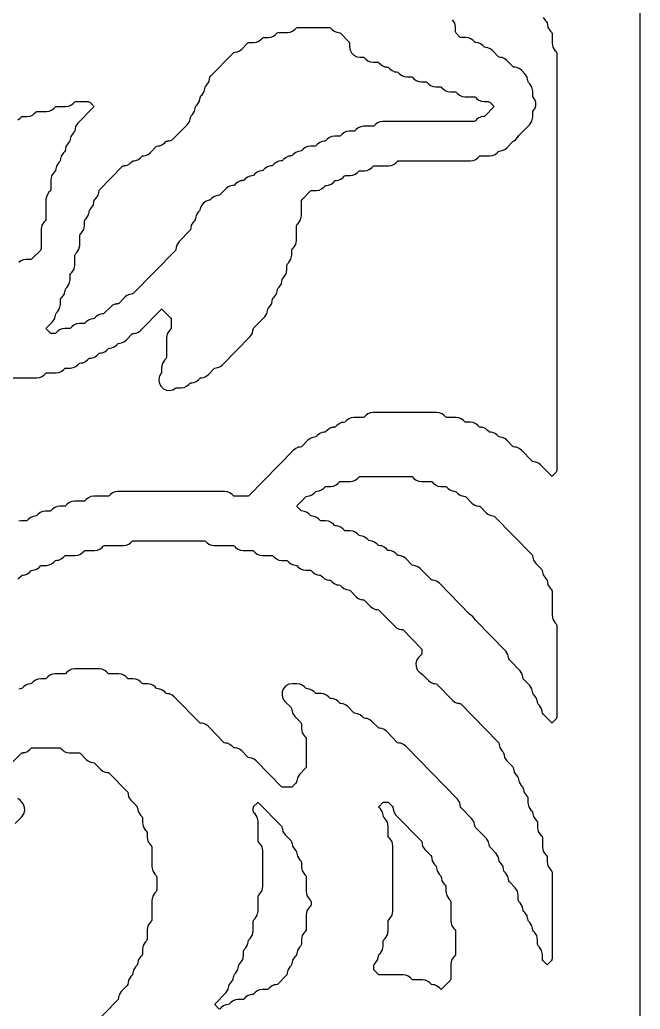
# Model space of a CAD drawing. Header units: millimetres. Extents: x 10 to 410, y 18 to 283.
# Drawn here: x 43.5 to 73.27, y 193.13 to 240.62 of the extents above; entities that cross this region are included whole.
import ezdxf

# ---------------------------------------------------------------- set-up
doc = ezdxf.new("R2010")
doc.units = ezdxf.units.MM
doc.layers.add('CUT', color=1, linetype='Continuous')

msp = doc.modelspace()

# ---------------------------------------------------------------- linework, layer by layer
at = {"layer": 'CUT'}
for points in [[(52.134, 157), (60.134, 157), (60.134, 160), (73.2679, 160), (73.2679, 280), (60.134, 280), (60.134, 283), (52.134, 283), (52.134, 280), (31.134, 280), (31.134, 283), (23.134, 283), (23.134, 280), (10, 280), (10, 160), (23.134, 160), (23.134, 157), (31.134, 157), (31.134, 160), (52.134, 160)], [(45.2061, 226.4161), (45.209, 226.4155), (45.2271, 226.508), (45.2522, 226.5463), (45.3073, 226.6027), (45.4126, 226.7635), (45.4495, 226.9521), (45.4495, 227.1735), (45.4583, 227.2184), (45.4834, 227.2567), (45.5385, 227.3131), (45.6439, 227.4738), (45.6686, 227.6), (45.6715, 227.5995), (45.6896, 227.692), (45.7147, 227.7303), (45.7698, 227.7867), (45.8751, 227.9474), (45.912, 228.136), (45.912, 228.3574), (45.9208, 228.4023), (45.9459, 228.4406), (46.001, 228.497), (46.1063, 228.6578), (46.1433, 228.8464), (46.1433, 229.3046), (46.1521, 229.3495), (46.1772, 229.3878), (46.2322, 229.4442), (46.3376, 229.6049), (46.3745, 229.7935), (46.3745, 230.2517), (46.3833, 230.2966), (46.4084, 230.3349), (46.4635, 230.3913), (46.5688, 230.552), (46.6058, 230.7406), (46.6058, 230.9621), (46.6146, 231.007), (46.6397, 231.0453), (46.6947, 231.1017), (46.8001, 231.2624), (46.8248, 231.3886), (46.8277, 231.3881), (46.8458, 231.4806), (46.8709, 231.5188), (46.926, 231.5752), (47.0313, 231.736), (47.0561, 231.8622), (47.0589, 231.8616), (47.0771, 231.9541), (47.1022, 231.9924), (47.1572, 232.0488), (47.2626, 232.2095), (47.2873, 232.3358), (47.2902, 232.3352), (47.3083, 232.4277), (47.3334, 232.466), (48.4325, 233.5914), (48.4575, 233.611), (48.522, 233.6196), (48.5218, 233.6213), (48.6077, 233.6328), (48.7298, 233.6842), (48.8341, 233.7659), (48.895, 233.8282), (48.92, 233.8478), (48.9845, 233.8564), (48.9843, 233.8581), (49.0702, 233.8696), (49.1923, 233.921), (49.2966, 234.0027), (49.3575, 234.065), (49.3825, 234.0846), (49.447, 234.0932), (49.4468, 234.0949), (49.5327, 234.1063), (49.6548, 234.1578), (49.7591, 234.2395), (50.0512, 234.5386), (50.0763, 234.5582), (50.1407, 234.5668), (50.1405, 234.5684), (50.2265, 234.5799), (50.3486, 234.6313), (50.4529, 234.713), (50.5137, 234.7754), (50.5387, 234.7949), (50.6032, 234.8036), (50.603, 234.8052), (50.6889, 234.8167), (50.811, 234.8681), (50.9153, 234.9498), (51.5509, 235.6006), (51.6563, 235.7613), (51.681, 235.8876), (51.6839, 235.887), (51.702, 235.9795), (51.7271, 236.0178), (51.7822, 236.0742), (51.8875, 236.2349), (51.9122, 236.3611), (51.9151, 236.3606), (51.9332, 236.4531), (51.9583, 236.4914), (52.0134, 236.5478), (52.1188, 236.7085), (52.1435, 236.8347), (52.1464, 236.8341), (52.1645, 236.9266), (52.1896, 236.9649), (52.2447, 237.0213), (52.35, 237.1821), (52.3747, 237.3083), (52.3776, 237.3077), (52.3957, 237.4002), (52.4208, 237.4385), (52.4759, 237.4949), (52.5813, 237.6556), (52.606, 237.7819), (52.6089, 237.7813), (52.627, 237.8738), (52.6521, 237.9121), (53.7512, 239.0375), (53.7762, 239.0571), (53.8407, 239.0657), (53.8404, 239.0674), (53.9264, 239.0789), (54.0485, 239.1303), (54.1528, 239.212), (54.4449, 239.5111), (54.4699, 239.5307), (54.5014, 239.5349), (54.7201, 239.5349), (54.8514, 239.5524), (54.9735, 239.6039), (55.0778, 239.6855), (55.1387, 239.7479), (55.1637, 239.7675), (55.1952, 239.7717), (55.4138, 239.7717), (55.5451, 239.7892), (55.6672, 239.8406), (55.7715, 239.9223), (55.8324, 239.9847), (55.8574, 240.0042), (55.8889, 240.0085), (56.3388, 240.0085), (56.4701, 240.026), (56.5922, 240.0774), (56.6965, 240.1591), (56.7574, 240.2214), (56.7824, 240.241), (56.8139, 240.2452), (58.3661, 240.2452), (58.3976, 240.241), (58.4226, 240.2214), (58.4835, 240.1591), (58.5878, 240.0774), (58.7099, 240.026), (58.7958, 240.0145), (58.7956, 240.0129), (58.8601, 240.0042), (58.8851, 239.9847), (59.2905, 239.5696), (59.3155, 239.5313), (59.3243, 239.4864), (59.3243, 239.3245), (59.3488, 239.17), (59.4198, 239.0306), (59.5305, 238.92), (59.6698, 238.849), (59.8243, 238.8245), (59.9848, 238.8245), (60.0163, 238.8203), (60.0413, 238.8007), (60.1022, 238.7384), (60.2065, 238.6567), (60.3286, 238.6053), (60.4599, 238.5877), (60.6786, 238.5877), (60.7101, 238.5835), (60.7351, 238.5639), (60.7959, 238.5016), (60.9002, 238.4199), (61.0223, 238.3685), (61.1083, 238.357), (61.1081, 238.3554), (61.1725, 238.3467), (61.1976, 238.3272), (61.2584, 238.2648), (61.3627, 238.1831), (61.4848, 238.1317), (61.5708, 238.1202), (61.5706, 238.1186), (61.635, 238.11), (61.6601, 238.0904), (61.7209, 238.028), (61.8252, 237.9464), (61.9473, 237.8949), (62.0786, 237.8774), (62.2973, 237.8774), (62.3288, 237.8732), (62.3538, 237.8536), (62.4147, 237.7912), (62.519, 237.7096), (62.6411, 237.6581), (62.7724, 237.6406), (62.991, 237.6406), (63.0225, 237.6364), (63.0475, 237.6168), (63.1084, 237.5545), (63.2127, 237.4728), (63.3348, 237.4214), (63.4661, 237.4038), (63.6848, 237.4038), (63.7163, 237.3996), (63.7413, 237.38), (63.8021, 237.3177), (63.9064, 237.236), (64.0285, 237.1846), (64.1599, 237.167), (64.3785, 237.167), (64.41, 237.1628), (64.435, 237.1432), (64.4959, 237.0809), (64.6002, 236.9992), (64.7223, 236.9478), (64.8536, 236.9302), (65.3035, 236.9302), (65.335, 236.926), (65.36, 236.9064), (65.4209, 236.8441), (65.5252, 236.7624), (65.6473, 236.711), (65.7786, 236.6934), (65.9972, 236.6934), (66.0287, 236.6892), (66.0537, 236.6696), (66.2347, 236.4844), (66.2544, 236.4567), (66.2347, 236.4289), (65.8225, 236.0069), (65.7975, 235.9873), (65.733, 235.9787), (65.7332, 235.977), (65.6473, 235.9655), (65.5252, 235.9141), (65.4209, 235.8324), (65.36, 235.7701), (65.335, 235.7505), (65.3035, 235.7463), (60.9224, 235.7463), (60.7911, 235.7287), (60.669, 235.6773), (60.5647, 235.5956), (60.5038, 235.5333), (60.4788, 235.5137), (60.4473, 235.5095), (59.9974, 235.5095), (59.8661, 235.492), (59.744, 235.4405), (59.6397, 235.3589), (59.5788, 235.2965), (59.5538, 235.2769), (59.5223, 235.2727), (59.3037, 235.2727), (59.1724, 235.2552), (59.0503, 235.2038), (58.946, 235.1221), (58.8851, 235.0597), (58.8601, 235.0402), (58.8286, 235.0359), (58.6099, 235.0359), (58.4786, 235.0184), (58.3565, 234.967), (58.2522, 234.8853), (58.1914, 234.823), (58.1663, 234.8034), (58.1019, 234.7947), (58.1021, 234.7931), (58.0161, 234.7816), (57.894, 234.7302), (57.7897, 234.6485), (57.7289, 234.5862), (57.7038, 234.5666), (57.6723, 234.5624), (57.4537, 234.5624), (57.3224, 234.5448), (57.2003, 234.4934), (57.096, 234.4117), (57.0351, 234.3494), (57.0101, 234.3298), (56.9456, 234.3212), (56.9459, 234.3195), (56.8599, 234.308), (56.7378, 234.2566), (56.6335, 234.1749), (56.5726, 234.1126), (56.5476, 234.093), (56.4831, 234.0844), (56.4834, 234.0827), (56.3974, 234.0712), (56.2753, 234.0198), (56.171, 233.9381), (56.1101, 233.8758), (56.0851, 233.8562), (56.0206, 233.8476), (56.0209, 233.8459), (55.9349, 233.8345), (55.8128, 233.783), (55.7085, 233.7014), (55.6476, 233.639), (55.6226, 233.6194), (55.5582, 233.6108), (55.5584, 233.6092), (55.4724, 233.5977), (55.3503, 233.5462), (55.246, 233.4646), (55.1851, 233.4022), (55.1601, 233.3826), (55.0957, 233.374), (55.0959, 233.3724), (55.0099, 233.3609), (54.8878, 233.3095), (54.7835, 233.2278), (54.7227, 233.1654), (54.6976, 233.1459), (54.6332, 233.1372), (54.6334, 233.1356), (54.5474, 233.1241), (54.4253, 233.0727), (54.321, 232.991), (54.2602, 232.9287), (54.2351, 232.9091), (54.1707, 232.9005), (54.1709, 232.8988), (54.0849, 232.8873), (53.9628, 232.8359), (53.8585, 232.7542), (53.7977, 232.6919), (53.7727, 232.6723), (53.7082, 232.6637), (53.7084, 232.662), (53.6224, 232.6505), (53.5004, 232.5991), (53.396, 232.5174), (53.1039, 232.2183), (53.0789, 232.1987), (53.0144, 232.1901), (53.0147, 232.1884), (52.9287, 232.177), (52.8066, 232.1255), (52.7023, 232.0438), (52.6414, 231.9815), (52.6164, 231.9619), (52.5851, 231.9577), (52.4366, 231.9137), (52.3087, 231.8262), (52.2137, 231.7038), (52.1607, 231.5582), (52.1469, 231.4877), (52.1218, 231.4494), (52.0667, 231.3931), (51.9614, 231.2323), (51.9367, 231.1061), (51.9338, 231.1067), (51.9157, 231.0142), (51.8906, 230.9759), (51.8355, 230.9195), (51.7301, 230.7587), (51.7054, 230.6325), (51.7025, 230.6331), (51.6844, 230.5406), (51.6593, 230.5023), (51.1418, 229.9723), (51.0364, 229.8116), (51.0117, 229.6854), (51.0088, 229.6859), (50.9907, 229.5934), (50.9656, 229.5552), (48.9415, 227.4826), (48.9165, 227.463), (48.852, 227.4544), (48.8522, 227.4527), (48.7663, 227.4412), (48.6442, 227.3898), (48.5399, 227.3081), (48.2477, 227.009), (48.2227, 226.9894), (48.1583, 226.9808), (48.1585, 226.9791), (48.0725, 226.9676), (47.9504, 226.9162), (47.8461, 226.8345), (47.554, 226.5354), (47.529, 226.5158), (47.4645, 226.5072), (47.4647, 226.5056), (47.3788, 226.4941), (47.2567, 226.4427), (47.1524, 226.361), (47.0915, 226.2986), (47.0665, 226.2791), (47.002, 226.2704), (47.0023, 226.2688), (46.9163, 226.2573), (46.7942, 226.2059), (46.6899, 226.1242), (46.629, 226.0619), (46.604, 226.0423), (46.5725, 226.0381), (46.3539, 226.0381), (46.2226, 226.0205), (46.1005, 225.9691), (45.9962, 225.8874), (45.9353, 225.8251), (45.9103, 225.8055), (45.8788, 225.8013), (45.6601, 225.8013), (45.5288, 225.7837), (45.4067, 225.7323), (45.3024, 225.6506), (45.2415, 225.5883), (45.2165, 225.5687), (45.185, 225.5645), (45.0203, 225.5645), (44.9888, 225.5687), (44.9638, 225.5883), (44.7829, 225.7735), (44.7631, 225.8013), (44.7829, 225.829), (45.076, 226.1291), (45.1814, 226.2899)], [(57.3094, 217.7549), (57.3091, 217.7566), (57.3951, 217.7681), (57.5172, 217.8195), (57.6215, 217.9012), (57.6824, 217.9635), (57.7074, 217.9831), (57.7719, 217.9917), (57.7716, 217.9934), (57.8576, 218.0049), (57.9797, 218.0563), (58.084, 218.138), (58.1449, 218.2003), (58.1699, 218.2199), (58.2014, 218.2241), (58.42, 218.2241), (58.5513, 218.2417), (58.6734, 218.2931), (58.7777, 218.3748), (58.8386, 218.4371), (58.8636, 218.4567), (58.8951, 218.4609), (59.345, 218.4609), (59.4763, 218.4784), (59.5984, 218.5299), (59.7027, 218.6115), (59.7636, 218.6739), (59.7886, 218.6935), (59.8201, 218.6977), (62.2973, 218.6977), (62.3288, 218.6935), (62.3538, 218.6739), (62.4147, 218.6115), (62.519, 218.5299), (62.6411, 218.4784), (62.7724, 218.4609), (63.2223, 218.4609), (63.2538, 218.4567), (63.2788, 218.4371), (63.3397, 218.3748), (63.444, 218.2931), (63.5661, 218.2417), (63.6974, 218.2241), (63.916, 218.2241), (63.9475, 218.2199), (63.9725, 218.2003), (64.0334, 218.138), (64.1377, 218.0563), (64.2598, 218.0049), (64.3457, 217.9934), (64.3455, 217.9917), (64.41, 217.9831), (64.435, 217.9635), (64.4959, 217.9012), (64.6002, 217.8195), (64.7223, 217.7681), (64.8082, 217.7566), (64.808, 217.7549), (64.8725, 217.7463), (64.8975, 217.7267), (65.1896, 217.4276), (65.2939, 217.3459), (65.416, 217.2945), (65.502, 217.283), (65.5018, 217.2814), (65.5662, 217.2727), (65.5912, 217.2532), (65.8834, 216.954), (65.9877, 216.8724), (66.1098, 216.8209), (66.1957, 216.8094), (66.1955, 216.8078), (66.26, 216.7992), (66.285, 216.7796), (68.0778, 214.9438), (68.1029, 214.9055), (68.121, 214.813), (68.1239, 214.8136), (68.1487, 214.6873), (68.254, 214.5266), (68.5403, 214.2334), (68.5654, 214.1951), (68.5835, 214.1026), (68.5864, 214.1032), (68.6111, 213.977), (68.7165, 213.8162), (68.7716, 213.7599), (68.7967, 213.7216), (68.8148, 213.6291), (68.8177, 213.6296), (68.8424, 213.5034), (68.9477, 213.3427), (69.0028, 213.2863), (69.0279, 213.248), (69.0367, 213.2031), (69.0367, 212.0345), (69.0736, 211.8459), (69.179, 211.6852), (69.2341, 211.6288), (69.2592, 211.5905), (69.2679, 211.5456), (69.2679, 207.1436), (69.2592, 207.0987), (69.2341, 207.0604), (69.0646, 206.8869), (69.0367, 206.8662), (69.0088, 206.8869), (68.6081, 207.2972), (68.583, 207.3355), (68.5649, 207.428), (68.562, 207.4275), (68.5373, 207.5537), (68.4319, 207.7144), (68.3768, 207.7708), (68.3518, 207.8091), (68.3336, 207.9016), (68.3307, 207.901), (68.306, 208.0272), (68.2007, 208.188), (68.1456, 208.2444), (68.1205, 208.2827), (68.1024, 208.3752), (68.0995, 208.3746), (68.0748, 208.5008), (67.9694, 208.6616), (67.6831, 208.9547), (67.658, 208.993), (67.6399, 209.0855), (67.637, 209.085), (67.6123, 209.2112), (67.5069, 209.3719), (66.9894, 209.9019), (66.9643, 209.9402), (66.9462, 210.0327), (66.9433, 210.0321), (66.9185, 210.1583), (66.8132, 210.3191), (65.3706, 211.7962), (65.3052, 211.896), (65.2071, 212.0061), (65.1364, 212.0491), (65.0823, 212.0915), (63.6339, 213.5745), (63.5296, 213.6562), (63.4075, 213.7076), (63.3216, 213.7191), (63.3218, 213.7208), (63.2573, 213.7294), (63.2323, 213.749), (62.7089, 214.2849), (62.6046, 214.3665), (62.4825, 214.418), (62.3966, 214.4295), (62.3968, 214.4311), (62.3323, 214.4397), (62.3073, 214.4593), (62.0152, 214.7584), (61.9109, 214.8401), (61.7888, 214.8915), (61.7028, 214.903), (61.7031, 214.9047), (61.6386, 214.9133), (61.6136, 214.9329), (61.5527, 214.9952), (61.4484, 215.0769), (61.3263, 215.1283), (61.2403, 215.1398), (61.2406, 215.1415), (61.1761, 215.1501), (61.1511, 215.1697), (61.0902, 215.232), (60.9859, 215.3137), (60.8638, 215.3651), (60.7778, 215.3766), (60.7781, 215.3783), (60.7136, 215.3869), (60.6886, 215.4065), (60.6277, 215.4688), (60.5234, 215.5505), (60.4013, 215.6019), (60.3153, 215.6134), (60.3156, 215.615), (60.2511, 215.6237), (60.2261, 215.6433), (60.1652, 215.7056), (60.0609, 215.7873), (59.9388, 215.8387), (59.8529, 215.8502), (59.8531, 215.8518), (59.7886, 215.8604), (59.7636, 215.88), (59.7027, 215.9424), (59.5984, 216.024), (59.4763, 216.0755), (59.345, 216.093), (59.1264, 216.093), (59.0949, 216.0972), (59.0699, 216.1168), (59.009, 216.1792), (58.9047, 216.2608), (58.7826, 216.3123), (58.6966, 216.3237), (58.6968, 216.3254), (58.6324, 216.334), (58.6074, 216.3536), (58.5465, 216.4159), (58.4422, 216.4976), (58.3201, 216.549), (58.1888, 216.5666), (57.9701, 216.5666), (57.9386, 216.5708), (57.9136, 216.5904), (57.8527, 216.6527), (57.7484, 216.7344), (57.6263, 216.7858), (57.5404, 216.7973), (57.5406, 216.799), (57.4761, 216.8076), (57.4511, 216.8272), (57.3903, 216.8895), (57.286, 216.9712), (57.1639, 217.0226), (57.0779, 217.0341), (57.0781, 217.0358), (57.0136, 217.0444), (56.9886, 217.064), (56.8077, 217.2492), (56.788, 217.277), (56.8077, 217.3047), (57.2199, 217.7267), (57.2449, 217.7463)], [(53.531, 194.2131), (53.5339, 194.2126), (53.552, 194.3051), (53.5771, 194.3434), (53.6321, 194.3998), (53.7375, 194.5605), (53.7622, 194.6867), (53.7651, 194.6861), (53.7832, 194.7787), (53.8083, 194.8169), (53.8634, 194.8733), (53.9687, 195.0341), (53.9935, 195.1603), (53.9963, 195.1597), (54.0145, 195.2522), (54.0396, 195.2905), (54.0946, 195.3469), (54.2, 195.5076), (54.2369, 195.6962), (54.2369, 195.9177), (54.2457, 195.9626), (54.2708, 196.0009), (54.3259, 196.0573), (54.4312, 196.218), (54.4559, 196.3442), (54.4588, 196.3437), (54.477, 196.4362), (54.502, 196.4744), (54.5571, 196.5308), (54.6625, 196.6916), (54.6994, 196.8802), (54.6994, 197.3384), (54.7082, 197.3833), (54.7333, 197.4216), (54.7884, 197.478), (54.8937, 197.6387), (54.9307, 197.8273), (54.9307, 198.5223), (54.9395, 198.5672), (54.9645, 198.6055), (55.0196, 198.6619), (55.125, 198.8227), (55.1619, 199.0113), (55.1619, 200.735), (55.125, 200.9236), (55.0196, 201.0844), (54.9645, 201.1408), (54.9395, 201.1791), (54.9307, 201.224), (54.9307, 202.1558), (54.8937, 202.3444), (54.7884, 202.5051), (54.7333, 202.5615), (54.7082, 202.5998), (54.6994, 202.6447), (54.6994, 202.7845), (54.7082, 202.8294), (54.7333, 202.8677), (54.9027, 203.0412), (54.9307, 203.0619), (54.9586, 203.0412), (56.053, 201.9205), (56.0781, 201.8823), (56.0962, 201.7897), (56.0991, 201.7903), (56.1238, 201.6641), (56.2292, 201.5034), (56.5155, 201.2102), (56.5406, 201.1719), (56.5587, 201.0794), (56.5616, 201.0799), (56.5863, 200.9537), (56.6917, 200.793), (56.7467, 200.7366), (56.7718, 200.6983), (56.79, 200.6058), (56.7928, 200.6064), (56.8176, 200.4802), (56.9229, 200.3194), (56.978, 200.263), (57.0031, 200.2247), (57.0119, 200.1798), (57.0119, 199.9584), (57.0488, 199.7698), (57.1542, 199.6091), (57.2092, 199.5527), (57.2343, 199.5144), (57.2431, 199.4695), (57.2431, 198.7745), (57.2801, 198.5859), (57.3854, 198.4251), (57.4405, 198.3687), (57.4656, 198.3305), (57.4744, 198.2855), (57.4744, 198.1458), (57.4656, 198.1008), (57.4405, 198.0626), (57.3854, 198.0062), (57.2801, 197.8454), (57.2431, 197.6568), (57.2431, 196.9618), (57.2343, 196.9169), (57.2092, 196.8786), (57.1542, 196.8222), (57.0488, 196.6615), (57.0119, 196.4729), (57.0119, 196.2515), (57.0031, 196.2065), (56.978, 196.1683), (56.9229, 196.1119), (56.8176, 195.9511), (56.7928, 195.8249), (56.79, 195.8255), (56.7718, 195.733), (56.7467, 195.6947), (56.6917, 195.6383), (56.5863, 195.4776), (56.5616, 195.3513), (56.5587, 195.3519), (56.5406, 195.2594), (56.5155, 195.2211), (56.4604, 195.1647), (56.3551, 195.004), (56.3304, 194.8778), (56.3275, 194.8783), (56.3093, 194.7858), (56.2843, 194.7475), (55.8789, 194.3325), (55.8539, 194.3129), (55.7894, 194.3043), (55.7896, 194.3026), (55.7037, 194.2911), (55.5816, 194.2397), (55.4773, 194.158), (55.4164, 194.0957), (55.3914, 194.0761), (55.3599, 194.0719), (55.1412, 194.0719), (55.0099, 194.0543), (54.8878, 194.0029), (54.7835, 193.9212), (54.7227, 193.8589), (54.6976, 193.8393), (54.6332, 193.8307), (54.6334, 193.829), (54.5474, 193.8175), (54.4253, 193.7661), (54.321, 193.6844), (54.2602, 193.6221), (54.2351, 193.6025), (54.2036, 193.5983), (53.985, 193.5983), (53.8537, 193.5808), (53.7316, 193.5293), (53.6273, 193.4477), (53.5664, 193.3853), (53.5414, 193.3657), (53.4769, 193.3571), (53.4772, 193.3555), (53.3912, 193.344), (53.2691, 193.2925), (53.1648, 193.2109), (53.1086, 193.1533), (53.0807, 193.1326), (53.0528, 193.1533), (52.8765, 193.3338), (52.8568, 193.3615), (52.8765, 193.3892), (53.4009, 193.9262), (53.5062, 194.0869)], [(60.8008, 195.8205), (60.9061, 195.9812), (60.9431, 196.1698), (60.9431, 196.3912), (60.9519, 196.4362), (60.977, 196.4744), (61.032, 196.5308), (61.1374, 196.6916), (61.1743, 196.8802), (61.1743, 197.3384), (61.1831, 197.3833), (61.2082, 197.4216), (61.2633, 197.478), (61.3686, 197.6387), (61.4056, 197.8273), (61.4056, 200.9718), (61.3686, 201.1604), (61.2633, 201.3212), (61.2082, 201.3776), (61.1831, 201.4158), (61.1743, 201.4608), (61.1743, 201.919), (61.1374, 202.1076), (61.032, 202.2683), (60.977, 202.3247), (60.9519, 202.363), (60.9337, 202.4555), (60.9309, 202.4549), (60.9061, 202.5812), (60.8008, 202.7419), (60.7389, 202.8053), (60.7192, 202.833), (60.7389, 202.8607), (60.9198, 203.046), (60.9448, 203.0656), (60.9763, 203.0698), (61.141, 203.0698), (61.1725, 203.0656), (61.1976, 203.046), (61.3717, 202.8677), (61.3968, 202.8294), (61.4149, 202.7369), (61.4178, 202.7375), (61.4425, 202.6112), (61.5478, 202.4505), (62.7592, 201.2102), (62.7842, 201.1719), (62.8024, 201.0794), (62.8053, 201.0799), (62.83, 200.9537), (62.9353, 200.793), (63.2217, 200.4998), (63.2467, 200.4615), (63.2649, 200.369), (63.2678, 200.3696), (63.2925, 200.2434), (63.3978, 200.0826), (63.4529, 200.0262), (63.478, 199.988), (63.4961, 199.8954), (63.499, 199.896), (63.5237, 199.7698), (63.6291, 199.6091), (63.6841, 199.5527), (63.7092, 199.5144), (63.7274, 199.4219), (63.7302, 199.4224), (63.755, 199.2962), (63.8603, 199.1355), (63.9154, 199.0791), (63.9405, 199.0408), (63.9493, 198.9959), (63.9493, 198.7745), (63.9862, 198.5859), (64.0916, 198.4251), (64.1466, 198.3687), (64.1717, 198.3305), (64.1805, 198.2855), (64.1805, 197.3538), (64.2175, 197.1651), (64.3228, 197.0044), (64.3779, 196.948), (64.403, 196.9097), (64.4118, 196.8648), (64.4118, 195.7779), (64.403, 195.733), (64.3779, 195.6947), (64.3228, 195.6383), (64.2175, 195.4776), (64.1805, 195.289), (64.1805, 194.594), (64.1717, 194.549), (64.1466, 194.5108), (63.7459, 194.1005), (63.718, 194.0798), (63.6901, 194.1005), (63.6339, 194.158), (63.5296, 194.2397), (63.4075, 194.2911), (63.3216, 194.3026), (63.3218, 194.3043), (63.2573, 194.3129), (63.2323, 194.3325), (63.1714, 194.3948), (63.0671, 194.4765), (62.945, 194.5279), (62.8137, 194.5455), (62.3638, 194.5455), (62.3323, 194.5497), (62.3073, 194.5693), (62.2464, 194.6316), (62.1421, 194.7133), (62.02, 194.7647), (61.8887, 194.7822), (60.7451, 194.7822), (60.7136, 194.7865), (60.6886, 194.806), (60.5145, 194.9843), (60.4894, 195.0226), (60.4806, 195.0675), (60.4806, 195.2073), (60.4894, 195.2522), (60.5145, 195.2905), (60.5695, 195.3469), (60.6749, 195.5076), (60.6996, 195.6339), (60.7025, 195.6333), (60.7206, 195.7258), (60.7457, 195.7641)]]:
    msp.add_lwpolyline(points, close=True, dxfattribs=at)
for points in [[(42.9433, 223.4334), (44.314, 223.4334), (44.4453, 223.451), (44.5674, 223.5024), (44.6717, 223.5841), (44.7326, 223.6464), (44.7576, 223.666), (44.7891, 223.6702), (45.239, 223.6702), (45.3703, 223.6877), (45.4924, 223.7392), (45.5967, 223.8208), (45.6575, 223.8832), (45.6826, 223.9028), (45.7141, 223.907), (45.9327, 223.907), (46.064, 223.9245), (46.1861, 223.976), (46.2904, 224.0576), (46.3513, 224.12), (46.3763, 224.1396), (46.4408, 224.1482), (46.4406, 224.1498), (46.5265, 224.1613), (46.6486, 224.2127), (46.7529, 224.2944), (46.8138, 224.3567), (46.8388, 224.3763), (46.9033, 224.385), (46.903, 224.3866), (46.989, 224.3981), (47.1111, 224.4495), (47.2154, 224.5312), (47.2763, 224.5935), (47.3013, 224.6131), (47.3658, 224.6217), (47.3655, 224.6234), (47.4515, 224.6349), (47.5736, 224.6863), (47.6779, 224.768), (47.7388, 224.8303), (47.7638, 224.8499), (47.8283, 224.8585), (47.828, 224.8602), (47.914, 224.8717), (48.0361, 224.9231), (48.1404, 225.0048), (48.2013, 225.0671), (48.2263, 225.0867), (48.2907, 225.0953), (48.2905, 225.097), (48.3765, 225.1085), (48.4986, 225.1599), (48.6029, 225.2416), (48.895, 225.5407), (48.92, 225.5603), (48.9845, 225.5689), (48.9843, 225.5705), (49.0702, 225.582), (49.1923, 225.6335), (49.2966, 225.7151), (50.2778, 226.7198), (50.3057, 226.7405), (50.3336, 226.7198), (50.7343, 226.3095), (50.7594, 226.2713), (50.7682, 226.2263), (50.7682, 225.8498), (50.7594, 225.8049), (50.7343, 225.7666), (50.6793, 225.7102), (50.5739, 225.5494), (50.537, 225.3608), (50.537, 224.429), (50.5282, 224.3841), (50.5031, 224.3459), (50.448, 224.2895), (50.3427, 224.1287), (50.3057, 223.9401), (50.3057, 223.7187), (50.2969, 223.6738), (50.2524, 223.6058), (50.1884, 223.4639), (50.1711, 223.309), (50.2023, 223.1564), (50.279, 223.0208), (50.3937, 222.9154), (50.5353, 222.8504), (50.69, 222.8321), (50.8428, 222.8623), (50.9789, 222.9381), (51.0012, 222.9556), (51.0327, 222.9598), (51.2514, 222.9598), (51.3827, 222.9774), (51.5048, 223.0288), (51.6091, 223.1105), (51.67, 223.1728), (51.695, 223.1924), (51.7594, 223.201), (51.7592, 223.2027), (51.8452, 223.2142), (51.9673, 223.2656), (52.0716, 223.3473), (52.1325, 223.4096), (52.1575, 223.4292), (52.2219, 223.4378), (52.2217, 223.4395), (52.3077, 223.451), (52.4298, 223.5024), (52.5341, 223.5841), (52.8262, 223.8832), (52.8512, 223.9028), (52.9157, 223.9114), (52.9155, 223.913), (53.0014, 223.9245), (53.1235, 223.976), (53.2278, 224.0576), (54.5571, 225.4188), (54.6625, 225.5795), (54.6872, 225.7057), (54.6901, 225.7052), (54.7082, 225.7977), (54.7333, 225.836), (55.2509, 226.3659), (55.3562, 226.5267), (55.3809, 226.6529), (55.3838, 226.6523), (55.4019, 226.7448), (55.427, 226.7831), (55.4821, 226.8395), (55.5875, 227.0002), (55.6122, 227.1265), (55.6151, 227.1259), (55.6332, 227.2184), (55.6583, 227.2567), (55.7134, 227.3131), (55.8187, 227.4738), (55.8434, 227.6), (55.8463, 227.5995), (55.8644, 227.692), (55.8895, 227.7303), (55.9446, 227.7867), (56.05, 227.9474), (56.0747, 228.0736), (56.0776, 228.073), (56.0957, 228.1656), (56.1208, 228.2038), (56.1758, 228.2602), (56.2812, 228.421), (56.3181, 228.6096), (56.3181, 228.831), (56.3269, 228.8759), (56.352, 228.9142), (56.4071, 228.9706), (56.5124, 229.1313), (56.5494, 229.3199), (56.5494, 229.5414), (56.5582, 229.5863), (56.5833, 229.6245), (56.6383, 229.6809), (56.7437, 229.8417), (56.7806, 230.0303), (56.7806, 230.7253), (56.7894, 230.7702), (56.8145, 230.8085), (56.8696, 230.8649), (56.9749, 231.0256), (57.0119, 231.2142), (57.0119, 231.9092), (57.0207, 231.9541), (57.0458, 231.9924), (57.4511, 232.4075), (57.4761, 232.4271), (57.5076, 232.4313), (57.7263, 232.4313), (57.8576, 232.4488), (57.9797, 232.5003), (58.084, 232.5819), (58.1449, 232.6443), (58.1699, 232.6639), (58.2344, 232.6725), (58.2341, 232.6741), (58.3201, 232.6856), (58.4422, 232.737), (58.5465, 232.8187), (58.6074, 232.8811), (58.6324, 232.9007), (58.6968, 232.9093), (58.6966, 232.9109), (58.7826, 232.9224), (58.9047, 232.9738), (59.009, 233.0555), (59.0699, 233.1178), (59.0949, 233.1374), (59.1264, 233.1416), (59.345, 233.1416), (59.4763, 233.1592), (59.5984, 233.2106), (59.7027, 233.2923), (59.7636, 233.3546), (59.7886, 233.3742), (59.8201, 233.3784), (60.0387, 233.3784), (60.1701, 233.396), (60.2922, 233.4474), (60.3965, 233.5291), (60.4573, 233.5914), (60.4823, 233.611), (60.5138, 233.6152), (61.195, 233.6152), (61.3263, 233.6328), (61.4484, 233.6842), (61.5527, 233.7659), (61.6136, 233.8282), (61.6386, 233.8478), (61.6701, 233.852), (65.1262, 233.852), (65.2575, 233.8696), (65.3796, 233.921), (65.4839, 234.0027), (65.5448, 234.065), (65.5698, 234.0846), (65.6013, 234.0888), (66.0512, 234.0888), (66.1825, 234.1063), (66.3046, 234.1578), (66.4089, 234.2395), (66.4697, 234.3018), (66.4948, 234.3214), (66.5592, 234.33), (66.559, 234.3316), (66.645, 234.3431), (66.7671, 234.3946), (66.8714, 234.4762), (67.1635, 234.7754), (67.2176, 234.8177), (67.2883, 234.8607), (67.3864, 234.9708), (67.4519, 235.0706), (67.9694, 235.6006), (68.0748, 235.7613), (68.1117, 235.9499), (68.1117, 236.1714), (68.1205, 236.2163), (68.1722, 236.2951), (68.1686, 236.2975), (68.2068, 236.3512), (68.2537, 236.498), (68.2537, 236.6521), (68.2068, 236.7989), (68.1686, 236.8526), (68.1722, 236.855), (68.1205, 236.9338), (68.1117, 236.9787), (68.1117, 237.2002), (68.0748, 237.3888), (67.9694, 237.5495), (67.9144, 237.6059), (67.8893, 237.6442), (67.8711, 237.7367), (67.8683, 237.7361), (67.8435, 237.8623), (67.7382, 238.0231), (67.5651, 238.2003), (67.4608, 238.282), (67.3387, 238.3334), (67.2527, 238.3449), (67.253, 238.3465), (67.1885, 238.3552), (67.1635, 238.3748), (66.8714, 238.6739), (66.7671, 238.7556), (66.645, 238.807), (66.559, 238.8185), (66.5592, 238.8201), (66.4948, 238.8287), (66.4697, 238.8483), (66.1776, 239.1474), (66.0733, 239.2291), (65.9512, 239.2805), (65.8653, 239.292), (65.8655, 239.2937), (65.801, 239.3023), (65.776, 239.3219), (65.7151, 239.3842), (65.6108, 239.4659), (65.4887, 239.5173), (65.4028, 239.5288), (65.403, 239.5305), (65.3385, 239.5391), (65.3135, 239.5587), (65.2526, 239.621), (65.1483, 239.7027), (65.0262, 239.7541), (64.8949, 239.7717), (64.6763, 239.7717), (64.6448, 239.7759), (64.6198, 239.7955), (64.4457, 239.9738), (64.4206, 240.012), (64.4118, 240.057), (64.4118, 240.2784), (64.3748, 240.467), (64.2695, 240.6277)], [(68.6111, 240.7339), (68.7165, 240.5731), (68.7716, 240.5167), (68.7967, 240.4784), (68.8148, 240.3859), (68.8177, 240.3865), (68.8424, 240.2603), (68.9477, 240.0995), (69.0028, 240.0432), (69.0279, 240.0049), (69.0367, 239.96), (69.0367, 239.5017), (69.0736, 239.3131), (69.179, 239.1524), (69.2341, 239.096), (69.2592, 239.0577), (69.2679, 239.0128), (69.2679, 218.983), (69.2592, 218.938), (69.2341, 218.8998), (69.0646, 218.7263), (69.0367, 218.7056), (69.0088, 218.7263), (68.4901, 219.2574), (68.3858, 219.3391), (68.2637, 219.3905), (68.1777, 219.402), (68.178, 219.4036), (68.1135, 219.4122), (68.0885, 219.4318), (67.5651, 219.9677), (67.4608, 220.0494), (67.3387, 220.1008), (67.2527, 220.1123), (67.253, 220.114), (67.1885, 220.1226), (67.1635, 220.1422), (66.8714, 220.4413), (66.7671, 220.523), (66.645, 220.5744), (66.559, 220.5859), (66.5592, 220.5876), (66.4948, 220.5962), (66.4697, 220.6158), (66.4089, 220.6781), (66.3046, 220.7598), (66.1825, 220.8112), (66.0965, 220.8227), (66.0967, 220.8243), (66.0323, 220.833), (66.0073, 220.8526), (65.9464, 220.9149), (65.8421, 220.9966), (65.72, 221.048), (65.634, 221.0595), (65.6342, 221.0611), (65.5698, 221.0697), (65.5448, 221.0893), (65.4839, 221.1517), (65.3796, 221.2334), (65.2575, 221.2848), (65.1262, 221.3023), (64.9075, 221.3023), (64.876, 221.3065), (64.851, 221.3261), (64.7901, 221.3885), (64.6858, 221.4701), (64.5637, 221.5216), (64.4324, 221.5391), (63.9825, 221.5391), (63.951, 221.5433), (63.926, 221.5629), (63.8652, 221.6252), (63.7609, 221.7069), (63.6388, 221.7583), (63.5074, 221.7759), (60.4599, 221.7759), (60.3286, 221.7583), (60.2065, 221.7069), (60.1022, 221.6252), (60.0413, 221.5629), (60.0163, 221.5433), (59.9848, 221.5391), (59.5349, 221.5391), (59.4036, 221.5216), (59.2815, 221.4701), (59.1772, 221.3885), (59.1163, 221.3261), (59.0913, 221.3065), (59.0269, 221.2979), (59.0271, 221.2963), (58.9411, 221.2848), (58.819, 221.2334), (58.7147, 221.1517), (58.6538, 221.0893), (58.6288, 221.0697), (58.5644, 221.0611), (58.5646, 221.0595), (58.4786, 221.048), (58.3565, 220.9966), (58.2522, 220.9149), (58.1914, 220.8526), (58.1663, 220.833), (58.1019, 220.8243), (58.1021, 220.8227), (58.0161, 220.8112), (57.894, 220.7598), (57.7897, 220.6781), (57.7289, 220.6158), (57.7038, 220.5962), (57.6394, 220.5876), (57.6396, 220.5859), (57.5536, 220.5744), (57.4315, 220.523), (57.3272, 220.4413), (57.0351, 220.1422), (57.0101, 220.1226), (56.9456, 220.114), (56.9459, 220.1123), (56.8599, 220.1008), (56.7378, 220.0494), (56.6335, 219.9677), (54.4914, 217.7743), (54.4664, 217.7547), (54.4349, 217.7505), (53.8077, 217.7505), (53.7762, 217.7547), (53.7512, 217.7743), (53.6903, 217.8367), (53.586, 217.9183), (53.4639, 217.9698), (53.3326, 217.9873), (48.2038, 217.9873), (48.0725, 217.9698), (47.9504, 217.9183), (47.8461, 217.8367), (47.7853, 217.7743), (47.7602, 217.7547), (47.7287, 217.7505), (47.0476, 217.7505), (46.9163, 217.733), (46.7942, 217.6816), (46.6899, 217.5999), (46.629, 217.5375), (46.604, 217.518), (46.5725, 217.5137), (46.1226, 217.5137), (45.9913, 217.4962), (45.8692, 217.4448), (45.7649, 217.3631), (45.704, 217.3008), (45.679, 217.2812), (45.6475, 217.277), (45.4289, 217.277), (45.2976, 217.2594), (45.1755, 217.208), (45.0712, 217.1263), (45.0103, 217.064), (44.9853, 217.0444), (44.9538, 217.0402), (44.7351, 217.0402), (44.6038, 217.0226), (44.4817, 216.9712), (44.3774, 216.8895), (44.3166, 216.8272), (44.2915, 216.8076), (44.2271, 216.799), (44.2273, 216.7973), (44.1413, 216.7858), (44.0192, 216.7344), (43.9149, 216.6527), (43.8541, 216.5904), (43.829, 216.5708), (43.7976, 216.5666), (43.5789, 216.5666), (43.4476, 216.549)], [(43.4112, 235.8153), (43.5155, 235.897), (43.5763, 235.9593), (43.6013, 235.9789), (43.6328, 235.9831), (43.8515, 235.9831), (43.9828, 236.0006), (44.1049, 236.0521), (44.2092, 236.1337), (44.2701, 236.1961), (44.2951, 236.2157), (44.3266, 236.2199), (44.7765, 236.2199), (44.9078, 236.2374), (45.0299, 236.2888), (45.1342, 236.3705), (45.1951, 236.4329), (45.2201, 236.4525), (45.2516, 236.4567), (45.7015, 236.4567), (45.8328, 236.4742), (45.9549, 236.5256), (46.0592, 236.6073), (46.12, 236.6696), (46.1451, 236.6892), (46.1766, 236.6934), (46.8038, 236.6934), (46.8353, 236.6892), (46.8603, 236.6696), (47.0412, 236.4844), (47.0609, 236.4567), (47.0412, 236.4289), (46.2856, 235.6552), (46.1802, 235.4945), (46.1555, 235.3683), (46.1526, 235.3688), (46.1345, 235.2763), (46.1094, 235.238), (46.0543, 235.1816), (45.949, 235.0209), (45.9243, 234.8947), (45.9214, 234.8952), (45.9032, 234.8027), (45.8782, 234.7645), (45.8231, 234.7081), (45.7177, 234.5473), (45.693, 234.4211), (45.6901, 234.4217), (45.672, 234.3292), (45.6469, 234.2909), (45.5918, 234.2345), (45.4865, 234.0738), (45.4618, 233.9475), (45.4589, 233.9481), (45.4407, 233.8556), (45.4157, 233.8173), (45.3606, 233.7609), (45.2552, 233.6002), (45.2305, 233.474), (45.2276, 233.4745), (45.2095, 233.382), (45.1844, 233.3437), (45.1293, 233.2873), (45.024, 233.1266), (44.9871, 232.938), (44.9871, 232.4798), (44.9783, 232.4349), (44.9532, 232.3966), (44.8981, 232.3402), (44.7927, 232.1795), (44.7558, 231.9909), (44.7558, 231.0591), (44.747, 231.0142), (44.7219, 230.9759), (44.6668, 230.9195), (44.5615, 230.7587), (44.5246, 230.5701), (44.5246, 229.6384), (44.5158, 229.5934), (44.4907, 229.5552), (44.0853, 229.1401), (44.0603, 229.1205), (44.0288, 229.1163), (43.8102, 229.1163), (43.6788, 229.0987), (43.5567, 229.0473), (43.4524, 228.9656)], [(43.4112, 213.7941), (43.5155, 213.8758), (43.5763, 213.9381), (43.6013, 213.9577), (43.6658, 213.9664), (43.6656, 213.968), (43.7515, 213.9795), (43.8736, 214.0309), (43.9779, 214.1126), (44.0388, 214.1749), (44.0638, 214.1945), (44.1283, 214.2031), (44.1281, 214.2048), (44.214, 214.2163), (44.3361, 214.2677), (44.4404, 214.3494), (44.5013, 214.4117), (44.5263, 214.4313), (44.5578, 214.4355), (44.7765, 214.4355), (44.9078, 214.4531), (45.0299, 214.5045), (45.1342, 214.5862), (45.1951, 214.6485), (45.2201, 214.6681), (45.2845, 214.6767), (45.2843, 214.6784), (45.3703, 214.6899), (45.4924, 214.7413), (45.5967, 214.823), (45.6575, 214.8853), (45.6826, 214.9049), (45.7141, 214.9091), (46.1639, 214.9091), (46.2953, 214.9266), (46.4174, 214.9781), (46.5217, 215.0597), (46.5825, 215.1221), (46.6076, 215.1417), (46.639, 215.1459), (47.0889, 215.1459), (47.2202, 215.1634), (47.3423, 215.2149), (47.4466, 215.2965), (47.5075, 215.3589), (47.5325, 215.3785), (47.564, 215.3827), (48.4764, 215.3827), (48.6077, 215.4002), (48.7298, 215.4516), (48.8341, 215.5333), (48.895, 215.5957), (48.92, 215.6152), (48.9515, 215.6195), (52.3537, 215.6195), (52.3852, 215.6152), (52.4102, 215.5957), (52.4711, 215.5333), (52.5754, 215.4516), (52.6975, 215.4002), (52.8288, 215.3827), (53.7412, 215.3827), (53.7727, 215.3785), (53.7977, 215.3589), (53.8585, 215.2965), (53.9628, 215.2149), (54.0849, 215.1634), (54.2163, 215.1459), (54.6661, 215.1459), (54.6976, 215.1417), (54.7227, 215.1221), (54.7835, 215.0597), (54.8878, 214.9781), (55.0099, 214.9266), (55.1412, 214.9091), (55.5911, 214.9091), (55.6226, 214.9049), (55.6476, 214.8853), (55.7085, 214.823), (55.8128, 214.7413), (55.9349, 214.6899), (56.0662, 214.6723), (56.2849, 214.6723), (56.3164, 214.6681), (56.3414, 214.6485), (56.4023, 214.5862), (56.5066, 214.5045), (56.6287, 214.4531), (56.7146, 214.4416), (56.7144, 214.4399), (56.7789, 214.4313), (56.8039, 214.4117), (56.8647, 214.3494), (56.969, 214.2677), (57.0911, 214.2163), (57.2225, 214.1987), (57.4411, 214.1987), (57.4726, 214.1945), (57.4976, 214.1749), (57.5585, 214.1126), (57.6628, 214.0309), (57.7849, 213.9795), (57.8708, 213.968), (57.8706, 213.9664), (57.9351, 213.9577), (57.9601, 213.9381), (58.021, 213.8758), (58.1253, 213.7941), (58.2474, 213.7427), (58.3333, 213.7312), (58.3331, 213.7296), (58.3976, 213.7209), (58.4226, 213.7014), (58.4835, 213.639), (58.5878, 213.5573), (58.7099, 213.5059), (58.7958, 213.4944), (58.7956, 213.4928), (58.8601, 213.4842), (58.8851, 213.4646), (58.946, 213.4022), (59.0503, 213.3206), (59.1724, 213.2691), (59.2583, 213.2576), (59.2581, 213.256), (59.3226, 213.2474), (59.3476, 213.2278), (59.6397, 212.9287), (59.744, 212.847), (59.8661, 212.7956), (59.9521, 212.7841), (59.9518, 212.7824), (60.0163, 212.7738), (60.0413, 212.7542), (60.3334, 212.4551), (60.4377, 212.3734), (60.5598, 212.322), (60.6458, 212.3105), (60.6456, 212.3088), (60.7101, 212.3002), (60.7351, 212.2806), (61.4897, 211.5079), (61.594, 211.4263), (61.7161, 211.3748), (61.802, 211.3634), (61.8018, 211.3617), (61.8663, 211.3531), (61.8913, 211.3335), (62.7592, 210.4448), (62.7842, 210.4066), (62.793, 210.3616), (62.793, 210.2219), (62.7842, 210.1769), (62.7592, 210.1387), (62.6472, 210.0241), (62.5546, 209.8919), (62.5089, 209.737), (62.5149, 209.5757), (62.5719, 209.4247), (62.6742, 209.2998), (62.764, 209.2434), (62.8163, 209.2024), (63.1084, 208.9033), (63.2127, 208.8216), (63.3348, 208.7702), (63.4208, 208.7587), (63.4205, 208.757), (63.485, 208.7484), (63.51, 208.7288), (64.2646, 207.9562), (64.3689, 207.8745), (64.491, 207.823), (64.577, 207.8116), (64.5768, 207.8099), (64.6412, 207.8013), (64.6663, 207.7817), (66.4591, 205.9459), (66.4842, 205.9076), (66.5023, 205.8151), (66.5052, 205.8157), (66.5299, 205.6895), (66.6353, 205.5287), (66.6904, 205.4723), (66.7154, 205.434), (66.7336, 205.3415), (66.7365, 205.3421), (66.7612, 205.2159), (66.8665, 205.0552), (67.1528, 204.762), (67.1779, 204.7237), (67.1961, 204.6312), (67.1989, 204.6317), (67.2237, 204.5055), (67.329, 204.3448), (67.3841, 204.2884), (67.4092, 204.2501), (67.4273, 204.1576), (67.4302, 204.1582), (67.4549, 204.032), (67.5603, 203.8712), (67.6153, 203.8148), (67.6404, 203.7765), (67.6585, 203.684), (67.6614, 203.6846), (67.6862, 203.5584), (67.7915, 203.3976), (67.8466, 203.3413), (67.8717, 203.303), (67.8805, 203.2581), (67.8805, 203.0366), (67.9174, 202.848), (68.0228, 202.6873), (68.0778, 202.6309), (68.1029, 202.5926), (68.121, 202.5001), (68.1239, 202.5007), (68.1487, 202.3745), (68.254, 202.2137), (68.3091, 202.1573), (68.3342, 202.119), (68.343, 202.0741), (68.343, 201.8527), (68.3799, 201.6641), (68.4852, 201.5034), (68.5403, 201.447), (68.5654, 201.4087), (68.5742, 201.3638), (68.5742, 200.9056), (68.6111, 200.7169), (68.7165, 200.5562), (68.7716, 200.4998), (68.7967, 200.4615), (68.8055, 200.4166), (68.8055, 200.1952), (68.8424, 200.0066), (68.9477, 199.8458), (69.0028, 199.7895), (69.0279, 199.7512), (69.0367, 199.7063), (69.0367, 195.5411), (69.0279, 195.4962), (69.0028, 195.4579), (68.8334, 195.2844), (68.8055, 195.2637), (68.7775, 195.2844), (68.6081, 195.4579), (68.583, 195.4962), (68.5742, 195.5411), (68.5742, 195.7625), (68.5373, 195.9511), (68.4319, 196.1119), (68.3768, 196.1683), (68.3518, 196.2065), (68.343, 196.2515), (68.343, 196.4729), (68.306, 196.6615), (68.2007, 196.8222), (68.1456, 196.8786), (68.1205, 196.9169), (68.1024, 197.0094), (68.0995, 197.0088), (68.0748, 197.1351), (67.9694, 197.2958), (67.9144, 197.3522), (67.8893, 197.3905), (67.8711, 197.483), (67.8683, 197.4824), (67.8435, 197.6086), (67.7382, 197.7694), (67.6831, 197.8258), (67.658, 197.864), (67.6399, 197.9566), (67.637, 197.956), (67.6123, 198.0822), (67.5069, 198.2429), (67.4519, 198.2993), (67.4268, 198.3376), (67.418, 198.3825), (67.418, 198.604), (67.381, 198.7926), (67.2757, 198.9533), (66.9894, 199.2465), (66.9643, 199.2848), (66.9462, 199.3773), (66.9433, 199.3767), (66.9185, 199.5029), (66.8132, 199.6637), (66.7581, 199.7201), (66.733, 199.7583), (66.7149, 199.8509), (66.712, 199.8503), (66.6873, 199.9765), (66.5819, 200.1372), (66.5269, 200.1936), (66.5018, 200.2319), (66.4837, 200.3244), (66.4808, 200.3239), (66.4561, 200.4501), (66.3507, 200.6108), (66.0644, 200.904), (66.0393, 200.9423), (66.0212, 201.0348), (66.0183, 201.0342), (65.9936, 201.1604), (65.8882, 201.3212), (65.3706, 201.8511), (65.3456, 201.8894), (65.3274, 201.9819), (65.3245, 201.9814), (65.2998, 202.1076), (65.1945, 202.2683), (64.6769, 202.7983), (64.6518, 202.8366), (64.6337, 202.9291), (64.6308, 202.9285), (64.6061, 203.0547), (64.5007, 203.2155), (62.0152, 205.7605), (61.9109, 205.8422), (61.7888, 205.8937), (61.7028, 205.9051), (61.7031, 205.9068), (61.6386, 205.9154), (61.6136, 205.935), (61.0902, 206.4709), (60.9859, 206.5526), (60.8638, 206.604), (60.7778, 206.6155), (60.7781, 206.6172), (60.7136, 206.6258), (60.6886, 206.6454), (60.3965, 206.9445), (60.2922, 207.0262), (60.1701, 207.0776), (60.0841, 207.0891), (60.0843, 207.0907), (60.0199, 207.0993), (59.9948, 207.1189), (59.934, 207.1813), (59.8297, 207.263), (59.7076, 207.3144), (59.6216, 207.3259), (59.6218, 207.3275), (59.5574, 207.3361), (59.5323, 207.3557), (59.2402, 207.6548), (59.1359, 207.7365), (59.0138, 207.7879), (58.9279, 207.7994), (58.9281, 207.8011), (58.8636, 207.8097), (58.8386, 207.8293), (58.7777, 207.8916), (58.6734, 207.9733), (58.5513, 208.0247), (58.4654, 208.0362), (58.4656, 208.0379), (58.4011, 208.0465), (58.3761, 208.0661), (58.3152, 208.1284), (58.2109, 208.2101), (58.0888, 208.2615), (57.9575, 208.2791), (57.7389, 208.2791), (57.7074, 208.2833), (57.6824, 208.3029), (57.6215, 208.3652), (57.5172, 208.4469), (57.3951, 208.4983), (57.3091, 208.5098), (57.3094, 208.5114), (57.2449, 208.5201), (57.2199, 208.5397), (57.159, 208.602), (57.0547, 208.6837), (56.9326, 208.7351), (56.8013, 208.7526), (56.5803, 208.7526), (56.416, 208.7249), (56.2699, 208.6446), (56.1583, 208.5208), (56.0936, 208.3672), (56.083, 208.2009), (56.1277, 208.0403), (56.2226, 207.9033), (56.5155, 207.6034), (56.5406, 207.5651), (56.5587, 207.4726), (56.5616, 207.4732), (56.5863, 207.347), (56.6917, 207.1862), (56.978, 206.893), (57.0031, 206.8548), (57.0119, 206.8099), (57.0119, 206.5884), (57.0488, 206.3998), (57.1542, 206.2391), (57.2092, 206.1827), (57.2343, 206.1444), (57.2431, 206.0995), (57.2431, 204.7758), (57.2343, 204.7309), (57.2092, 204.6926), (56.9229, 204.3994), (56.8176, 204.2387), (56.7928, 204.1124), (56.79, 204.113), (56.7718, 204.0205), (56.7467, 203.9822), (56.5726, 203.8039), (56.5476, 203.7843), (56.5161, 203.7801), (56.1202, 203.7801), (56.0887, 203.7843), (56.0636, 203.8039), (54.8465, 205.0502), (54.7422, 205.1319), (54.6201, 205.1833), (54.5342, 205.1948), (54.5344, 205.1964), (54.4699, 205.2051), (54.4449, 205.2246), (54.1528, 205.5238), (54.0485, 205.6054), (53.9264, 205.6569), (53.8404, 205.6684), (53.8407, 205.67), (53.7762, 205.6786), (53.7512, 205.6982), (53.6903, 205.7605), (53.586, 205.8422), (53.4639, 205.8937), (53.378, 205.9051), (53.3782, 205.9068), (53.3137, 205.9154), (53.2887, 205.935), (52.5341, 206.7077), (52.4298, 206.7894), (52.3077, 206.8408), (52.2217, 206.8523), (52.2219, 206.8539), (52.1575, 206.8626), (52.1325, 206.8822), (50.9153, 208.1284), (50.811, 208.2101), (50.6889, 208.2615), (50.603, 208.273), (50.6032, 208.2747), (50.5387, 208.2833), (50.5137, 208.3029), (50.4529, 208.3652), (50.3486, 208.4469), (50.2265, 208.4983), (50.1405, 208.5098), (50.1407, 208.5114), (50.0763, 208.5201), (50.0512, 208.5397), (49.9904, 208.602), (49.8861, 208.6837), (49.764, 208.7351), (49.6326, 208.7526), (49.414, 208.7526), (49.3825, 208.7569), (49.3575, 208.7764), (49.2966, 208.8388), (49.1923, 208.9205), (49.0702, 208.9719), (48.9389, 208.9894), (48.7203, 208.9894), (48.6888, 208.9936), (48.6638, 209.0132), (48.6029, 209.0756), (48.4986, 209.1572), (48.3765, 209.2087), (48.2452, 209.2262), (47.7953, 209.2262), (47.7638, 209.2304), (47.7388, 209.25), (47.6779, 209.3123), (47.5736, 209.394), (47.4515, 209.4455), (47.3202, 209.463), (46.1226, 209.463), (45.9913, 209.4455), (45.8692, 209.394), (45.7649, 209.3123), (45.704, 209.25), (45.679, 209.2304), (45.6475, 209.2262), (45.1976, 209.2262), (45.0663, 209.2087), (44.9442, 209.1572), (44.8399, 209.0756), (44.779, 209.0132), (44.754, 208.9936), (44.7225, 208.9894), (44.5039, 208.9894), (44.3726, 208.9719), (44.2505, 208.9205), (44.1462, 208.8388), (44.0853, 208.7764), (44.0603, 208.7569), (43.9958, 208.7482), (43.996, 208.7466), (43.9101, 208.7351), (43.788, 208.6837), (43.6837, 208.602), (43.6228, 208.5397), (43.5978, 208.5201), (43.5333, 208.5114), (43.5336, 208.5098), (43.4476, 208.4983)], [(42.7085, 204.5252), (43.5763, 205.4138), (43.6013, 205.4334), (43.6658, 205.442), (43.6656, 205.4437), (43.7515, 205.4552), (43.8736, 205.5066), (43.9779, 205.5883), (44.0388, 205.6506), (44.0638, 205.6702), (44.0953, 205.6744), (45.4163, 205.6744), (45.4478, 205.6702), (45.4728, 205.6506), (45.5337, 205.5883), (45.638, 205.5066), (45.7601, 205.4552), (45.8914, 205.4376), (46.3413, 205.4376), (46.3728, 205.4334), (46.3978, 205.4138), (46.6899, 205.1147), (46.7942, 205.033), (46.9163, 204.9816), (47.0023, 204.9701), (47.002, 204.9685), (47.0665, 204.9598), (47.0915, 204.9403), (47.3836, 204.6411), (47.4879, 204.5595), (47.61, 204.508), (47.696, 204.4965), (47.6958, 204.4949), (47.7602, 204.4863), (47.7853, 204.4667), (48.6531, 203.578), (48.6782, 203.5398), (48.6963, 203.4472), (48.6992, 203.4478), (48.7239, 203.3216), (48.8293, 203.1609), (49.1156, 202.8677), (49.1407, 202.8294), (49.1588, 202.7369), (49.1617, 202.7375), (49.1864, 202.6112), (49.2918, 202.4505), (49.3469, 202.3941), (49.3719, 202.3558), (49.3807, 202.3109), (49.3807, 202.0895), (49.4177, 201.9009), (49.523, 201.7401), (49.5781, 201.6837), (49.6032, 201.6455), (49.612, 201.6005), (49.612, 201.3791), (49.6489, 201.1905), (49.7543, 201.0298), (49.8093, 200.9734), (49.8344, 200.9351), (49.8432, 200.8902), (49.8432, 199.9584), (49.8802, 199.7698), (49.9855, 199.6091), (50.0406, 199.5527), (50.0657, 199.5144), (50.0745, 199.4695), (50.0745, 198.8561), (50.0657, 198.8112), (50.0406, 198.7729), (49.9855, 198.7165), (49.8802, 198.5558), (49.8432, 198.3672), (49.8432, 197.4354), (49.8344, 197.3905), (49.8093, 197.3522), (49.7543, 197.2958), (49.6489, 197.1351), (49.612, 196.9465), (49.612, 196.4882), (49.6032, 196.4433), (49.5781, 196.405), (49.523, 196.3487), (49.4177, 196.1879), (49.3807, 195.9993), (49.3807, 195.7779), (49.3719, 195.733), (49.3469, 195.6947), (49.2918, 195.6383), (49.1864, 195.4776), (49.1617, 195.3513), (49.1588, 195.3519), (49.1407, 195.2594), (49.1156, 195.2211), (49.0605, 195.1647), (48.9552, 195.004), (48.9305, 194.8778), (48.9276, 194.8783), (48.9094, 194.7858), (48.8844, 194.7475), (48.8293, 194.6912), (48.7239, 194.5304), (48.6992, 194.4042), (48.6963, 194.4048), (48.6782, 194.3123), (48.6531, 194.274), (48.3668, 193.9808), (48.2614, 193.8201), (48.2367, 193.6938), (48.2338, 193.6944), (48.2157, 193.6019), (48.1906, 193.5636), (45.704, 191.0175)], [(43.2842, 202.0365), (43.606, 202.366), (43.7012, 202.5035), (43.7457, 202.6647), (43.7346, 202.8315), (43.6691, 202.9854), (43.5957, 203.066), (43.5996, 203.0698), (43.5155, 203.1559), (43.4112, 203.2376)]]:
    msp.add_lwpolyline(points, dxfattribs=at)

doc.saveas('drawing.dxf')
